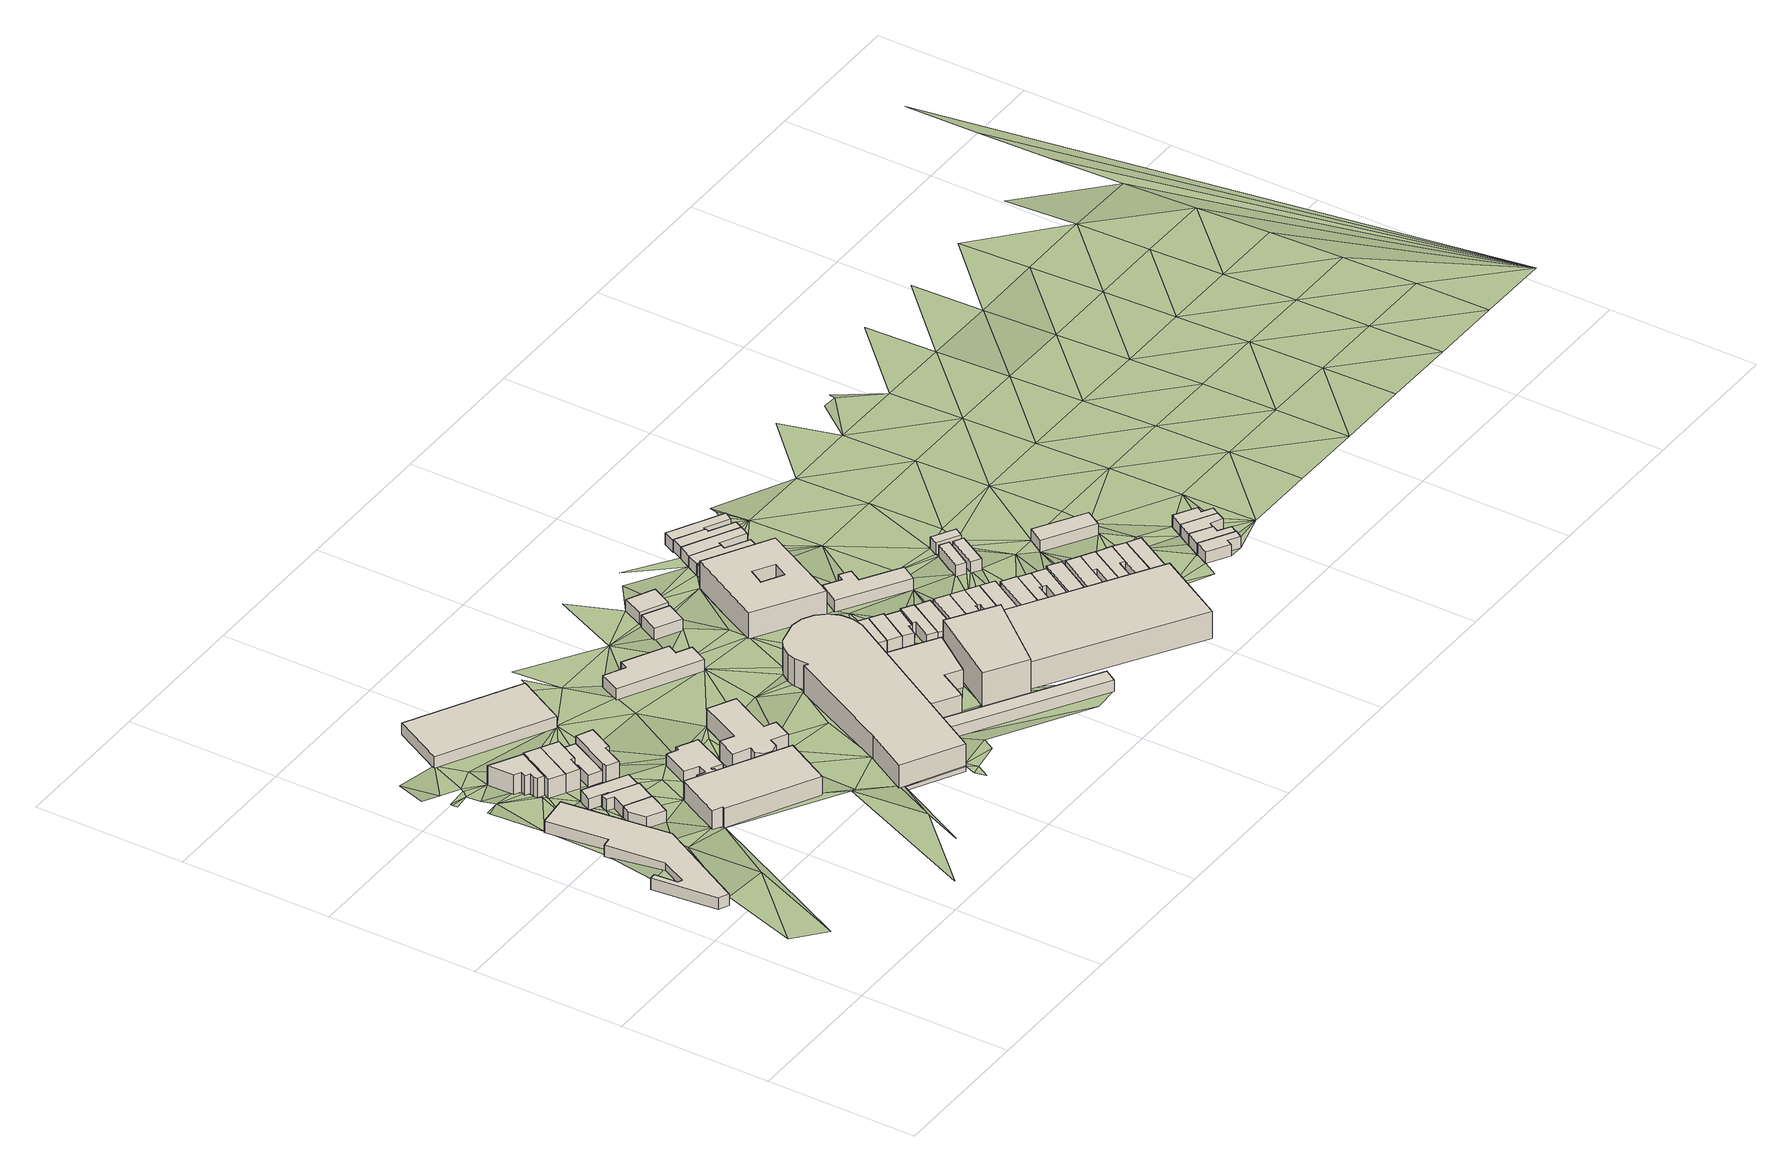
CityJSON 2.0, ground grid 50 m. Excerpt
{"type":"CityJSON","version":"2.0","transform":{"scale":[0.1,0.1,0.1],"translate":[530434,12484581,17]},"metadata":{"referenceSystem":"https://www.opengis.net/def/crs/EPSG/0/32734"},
"CityObjects":{
"building1":{"type":"Building","attributes":{"address":"Durham Avenue Cape Town","building":"retail","building:levels":1,"building_height":4.1,"plus_code":"4FRW3F86+V5J","ground_height":19.73,"roof_height":23.83},"geometry":[{"type":"Solid","lod":"1","boundaries":[[[[0,1,2,3]],[[1,4,5,2]],[[4,6,7,5]],[[6,8,9,7]],[[8,10,11,9]],[[10,12,13,11]],[[12,14,15,13]],[[14,16,17,15]],[[16,18,19,17]],[[18,20,21,19]],[[20,22,23,21]],[[22,0,3,23]],[[3,2,5,7,9,11,13,15,17,19,21,23]],[[22,20,18,16,14,12,10,8,6,4,1,0]]]]}]},
"building2":{"type":"Building","attributes":{"address":"82 Coleridge Road Salt River Cape Town","building":"house","building:levels":1,"building_height":4.1,"plus_code":"4FRW3F86+W63","ground_height":20.61,"roof_height":24.71},"geometry":[{"type":"Solid","lod":"1","boundaries":[[[[24,25,26,27]],[[25,28,29,26]],[[28,30,31,29]],[[30,32,33,31]],[[32,24,27,33]],[[27,26,29,31,33]],[[32,30,28,25,24]]]]}]},
"building3":{"type":"Building","attributes":{"address":"80 Coleridge Road Salt River Cape Town","building":"house","building:levels":1,"building_height":4.1,"plus_code":"4FRW3F86+W6G","ground_height":20.44,"roof_height":24.54},"geometry":[{"type":"Solid","lod":"1","boundaries":[[[[34,35,36,37]],[[35,38,39,36]],[[38,40,41,39]],[[40,42,43,41]],[[42,44,45,43]],[[44,46,47,45]],[[46,34,37,47]],[[37,36,39,41,43,45,47]],[[46,44,42,40,38,35,34]]]]}]},
"building4":{"type":"Building","attributes":{"address":"78 Coleridge Road Salt River Cape Town","building":"house","building:levels":1,"building_height":4.1,"plus_code":"4FRW3F86+X65","ground_height":19.73,"roof_height":23.83},"geometry":[{"type":"Solid","lod":"1","boundaries":[[[[48,49,50,51]],[[49,52,53,50]],[[52,54,55,53]],[[54,56,57,55]],[[56,58,59,57]],[[58,48,51,59]],[[51,50,53,55,57,59]],[[58,56,54,52,49,48]]]]}]},
"building5":{"type":"Building","attributes":{"address":"1 Swift Street Salt River Cape Town","building":"house","building:levels":2,"building_height":6.9,"plus_code":"4FRW3F96+362","ground_height":19.02,"roof_height":25.92},"geometry":[{"type":"Solid","lod":"1","boundaries":[[[[60,61,62,63]],[[61,64,65,62]],[[64,66,67,65]],[[66,68,69,67]],[[68,70,71,69]],[[70,72,73,71]],[[72,74,75,73]],[[74,76,77,75]],[[76,60,63,77]],[[63,62,65,67,69,71,73,75,77]],[[76,74,72,70,68,66,64,61,60]]]]}]},
"building6":{"type":"Building","attributes":{"address":"3 Swift Street Salt River Cape Town","building":"house","building:levels":2,"building_height":6.9,"plus_code":"4FRW3F96+26P","ground_height":19.45,"roof_height":26.35},"geometry":[{"type":"Solid","lod":"1","boundaries":[[[[78,79,80,81]],[[79,82,83,80]],[[82,84,85,83]],[[84,86,87,85]],[[86,78,81,87]],[[81,80,83,85,87]],[[86,84,82,79,78]]]]}]},
"building7":{"type":"Building","attributes":{"address":"5 Swift Street Salt River Cape Town","building":"house","building:levels":2,"building_height":6.9,"plus_code":"4FRW3F96+27C","ground_height":19.45,"roof_height":26.35},"geometry":[{"type":"Solid","lod":"1","boundaries":[[[[88,78,81,89]],[[78,86,87,81]],[[86,90,91,87]],[[90,92,93,91]],[[92,94,95,93]],[[94,88,89,95]],[[89,81,87,91,93,95]],[[94,92,90,86,78,88]]]]}]},
"building8":{"type":"Building","attributes":{"address":"86 Cecil Road Salt River Cape Town","building":"industrial","building:levels":2,"building_height":6.9,"plus_code":"4FRW3F86+R8G","ground_height":20.44,"roof_height":27.34},"geometry":[{"type":"Solid","lod":"1","boundaries":[[[[96,97,98,99]],[[97,100,101,98]],[[100,102,103,101]],[[102,104,105,103]],[[104,106,107,105]],[[106,96,99,107]],[[99,98,101,103,105,107]],[[106,104,102,100,97,96]]]]}]},
"building9":{"type":"Building","attributes":{"address":"7 Swift Street Salt River Cape Town","building":"house","building:levels":1,"building_height":4.1,"plus_code":"4FRW3F96+278","ground_height":19.45,"roof_height":23.55},"geometry":[{"type":"Solid","lod":"1","boundaries":[[[[108,88,109,110]],[[88,94,111,109]],[[94,112,113,111]],[[112,114,115,113]],[[114,116,117,115]],[[116,108,110,117]],[[110,109,111,113,115,117]],[[116,114,112,94,88,108]]]]}]},
"building10":{"type":"Building","attributes":{"address":"9 Swift Street Salt River Cape Town","building":"house","building:levels":2,"building_height":6.9,"plus_code":"4FRW3F96+275","ground_height":19.45,"roof_height":26.35},"geometry":[{"type":"Solid","lod":"1","boundaries":[[[[108,116,118,119]],[[116,120,121,118]],[[120,122,123,121]],[[122,124,125,123]],[[124,126,127,125]],[[126,128,129,127]],[[128,108,119,129]],[[119,118,121,123,125,127,129]],[[128,126,124,122,120,116,108]]]]}]},
"building11":{"type":"Building","attributes":{"address":"63 Coleridge Road Salt River Cape Town","building":"house","building:levels":1,"residential":"clergy_house","building_height":4.1,"plus_code":"4FRW3F86+V8X","ground_height":19.84,"roof_height":23.94},"geometry":[{"type":"Solid","lod":"1","boundaries":[[[[130,131,132,133]],[[131,134,135,132]],[[134,136,137,135]],[[136,138,139,137]],[[138,140,141,139]],[[140,142,143,141]],[[142,144,145,143]],[[144,146,147,145]],[[146,148,149,147]],[[148,150,151,149]],[[150,152,153,151]],[[152,154,155,153]],[[154,156,157,155]],[[156,130,133,157]],[[133,132,135,137,139,141,143,145,147,149,151,153,155,157]],[[156,154,152,150,148,146,144,142,140,138,136,134,131,130]]]]}]},
"building12":{"type":"Building","attributes":{"address":"4 Swift Street Salt River Cape Town","building":"retail","building:levels":1,"building_height":4.1,"plus_code":"4FRW3F96+47P","ground_height":18.24,"roof_height":22.34},"geometry":[{"type":"Solid","lod":"1","boundaries":[[[[158,159,160,161]],[[159,162,163,160]],[[162,164,165,163]],[[164,158,161,165]],[[161,160,163,165]],[[164,162,159,158]]]]}]},
"building13":{"type":"Building","attributes":{"address":"St. Francis Catholic Church Coleridge Road Salt River","building":"church","building:levels":2,"amenity":"place_of_worship","building_height":6.9,"plus_code":"4FRW3F86+VCM","ground_height":19.38,"roof_height":26.28},"geometry":[{"type":"Solid","lod":"1","boundaries":[[[[166,167,168,169]],[[167,170,171,168]],[[170,172,173,171]],[[172,174,175,173]],[[174,176,177,175]],[[176,178,179,177]],[[178,180,181,179]],[[180,182,183,181]],[[182,184,185,183]],[[184,186,187,185]],[[186,188,189,187]],[[188,190,191,189]],[[190,192,193,191]],[[192,166,169,193]],[[169,168,171,173,175,177,179,181,183,185,187,189,191,193]],[[192,190,188,186,184,182,180,178,176,174,172,170,167,166]]]]}]},
"building14":{"type":"Building","attributes":{"address":"Cecil Road Salt River Cape Town","building":"parking","building:levels":3,"building_height":9.7,"plus_code":"4FRW3F86+RH7","ground_height":19.01,"roof_height":28.71},"geometry":[{"type":"Solid","lod":"1","boundaries":[[[[194,195,196,197]],[[195,198,199,196]],[[198,200,201,199]],[[200,202,203,201]],[[202,204,205,203]],[[204,206,207,205]],[[206,208,209,207]],[[208,210,211,209]],[[210,212,213,211]],[[212,214,215,213]],[[214,216,217,215]],[[216,218,219,217]],[[218,220,221,219]],[[220,222,223,221]],[[222,224,225,223]],[[224,194,197,225]],[[197,196,199,201,203,205,207,209,211,213,215,217,219,221,223,225]],[[224,222,220,218,216,214,212,210,208,206,204,202,200,198,195,194]]]]}]},
"building15":{"type":"Building","attributes":{"building":"school","building:levels":1,"building_height":4.1,"plus_code":"4FRW3F96+2FQ","ground_height":18.17,"roof_height":22.27},"geometry":[{"type":"Solid","lod":"1","boundaries":[[[[226,227,228,229]],[[227,230,231,228]],[[230,232,233,231]],[[232,234,235,233]],[[234,236,237,235]],[[236,238,239,237]],[[238,240,241,239]],[[240,226,229,241]],[[229,228,231,233,235,237,239,241]],[[240,238,236,234,232,230,227,226]]]]}]},
"building16":{"type":"Building","attributes":{"building":"carport","building:levels":1,"amenity":"parking","building_height":4.1,"plus_code":"4FRW3F86+MM7","ground_height":20.62,"roof_height":24.72},"geometry":[{"type":"Solid","lod":"1","boundaries":[[[[242,243,244,245]],[[243,246,247,244]],[[246,248,249,247]],[[248,242,245,249]],[[245,244,247,249]],[[248,246,243,242]]]]}]},
"building17":{"type":"Building","attributes":{"address":"13 Shelley Road Salt River Cape Town","building":"office","building:levels":2,"building_height":6.9,"plus_code":"4FRW3F86+QMC","ground_height":19.4,"roof_height":26.3},"geometry":[{"type":"Solid","lod":"1","boundaries":[[[[250,251,252,253]],[[251,254,255,252]],[[254,256,257,255]],[[256,258,259,257]],[[258,260,261,259]],[[260,250,253,261]],[[253,252,255,257,259,261]],[[260,258,256,254,251,250]]]]}]},
"building18":{"type":"Building","attributes":{"building":"school","building:levels":1,"building_height":4.1,"plus_code":"4FRW3F96+3HH","ground_height":17.69,"roof_height":21.79},"geometry":[{"type":"Solid","lod":"1","boundaries":[[[[262,263,264,265]],[[263,266,267,264]],[[266,268,269,267]],[[268,262,265,269]],[[265,264,267,269]],[[268,266,263,262]]]]}]},
"building19":{"type":"Building","attributes":{"address":"Atelier's Park 11 Shelley Road Salt River Cape Town","building":"apartments","building:levels":4,"building:flats":"16","building_height":12.5,"plus_code":"4FRW3F86+PPJ","ground_height":19.4,"roof_height":31.9},"geometry":[{"type":"Solid","lod":"1","boundaries":[[[[270,271,272,273]],[[271,274,275,272]],[[274,276,277,275]],[[276,270,273,277]],[[273,272,275,277]],[[276,274,271,270]]]]}]},
"building20":{"type":"Building","attributes":{"building":"school","building:levels":1,"building_height":4.1,"plus_code":"4FRW3F96+3JR","ground_height":17.69,"roof_height":21.79},"geometry":[{"type":"Solid","lod":"1","boundaries":[[[[278,279,280,281]],[[279,282,283,280]],[[282,284,285,283]],[[284,278,281,285]],[[281,280,283,285]],[[284,282,279,278]]]]}]},
"building21":{"type":"Building","attributes":{"address":"Swift Street Salt River Cape Town","building":"house","building:levels":1,"building_height":4.1,"plus_code":"4FRW3F86+VMH","ground_height":18.69,"roof_height":22.79},"geometry":[{"type":"Solid","lod":"1","boundaries":[[[[286,287,288,289]],[[287,290,291,288]],[[290,292,293,291]],[[292,286,289,293]],[[289,288,291,293]],[[292,290,287,286]]]]}]},
"building22":{"type":"Building","attributes":{"address":"Swift Street Salt River Cape Town","building":"house","building:levels":1,"building_height":4.1,"plus_code":"4FRW3F86+VP2","ground_height":18.69,"roof_height":22.79},"geometry":[{"type":"Solid","lod":"1","boundaries":[[[[287,286,289,288]],[[286,294,295,289]],[[294,296,297,295]],[[296,298,299,297]],[[298,287,288,299]],[[288,289,295,297,299]],[[298,296,294,286,287]]]]}]},
"building23":{"type":"Building","attributes":{"address":"Swift Street Salt River Cape Town","building":"house","building:levels":1,"building_height":4.1,"plus_code":"4FRW3F86+VP4","ground_height":18.69,"roof_height":22.79},"geometry":[{"type":"Solid","lod":"1","boundaries":[[[[300,296,297,301]],[[296,294,295,297]],[[294,302,303,295]],[[302,304,305,303]],[[304,306,307,305]],[[306,300,301,307]],[[301,297,295,303,305,307]],[[306,304,302,294,296,300]]]]}]},
"building24":{"type":"Building","attributes":{"address":"Swift Street Salt River Cape Town","building":"house","building:levels":1,"building_height":4.1,"plus_code":"4FRW3F86+RPG","ground_height":19.4,"roof_height":23.5},"geometry":[{"type":"Solid","lod":"1","boundaries":[[[[308,309,310,311]],[[309,312,313,310]],[[312,314,315,313]],[[314,316,317,315]],[[316,318,319,317]],[[318,308,311,319]],[[311,310,313,315,317,319]],[[318,316,314,312,309,308]]]]}]},
"building25":{"type":"Building","attributes":{"address":"Swift Street Salt River Cape Town","building":"house","building:levels":1,"building_height":4.1,"plus_code":"4FRW3F86+RQC","ground_height":19.18,"roof_height":23.28},"geometry":[{"type":"Solid","lod":"1","boundaries":[[[[320,321,322,323]],[[321,324,325,322]],[[324,326,327,325]],[[326,320,323,327]],[[323,322,325,327]],[[326,324,321,320]]]]}]},
"building26":{"type":"Building","attributes":{"address":"Swift Studio 97 Cecil Road Salt River 7925 Cape Town","building":"apartments","building:levels":3,"building:flats":"2","building_height":9.7,"plus_code":"4FRW3F96+2M3","ground_height":17.28,"roof_height":26.98},"geometry":[{"type":"Solid","lod":"1","boundaries":[[[[328,329,330,331]],[[329,332,333,330]],[[332,334,335,333]],[[334,328,331,335]],[[336,337,338,339]],[[337,340,341,338]],[[340,342,343,341]],[[342,336,339,343]],[[331,330,333,335],[339,338,341,343]],[[334,332,329,328],[342,340,337,336]]]]}]},
"building27":{"type":"Building","attributes":{"address":"Swift Street Salt River Cape Town","building":"house","building:levels":1,"building_height":4.1,"plus_code":"4FRW3F86+RQ8","ground_height":19.18,"roof_height":23.28},"geometry":[{"type":"Solid","lod":"1","boundaries":[[[[344,345,346,347]],[[345,348,349,346]],[[348,350,351,349]],[[350,344,347,351]],[[347,346,349,351]],[[350,348,345,344]]]]}]},
"building28":{"type":"Building","attributes":{"address":"17 on Shelly Shelley Road Salt River Cape Town","building":"residential","building:levels":3,"building:flats":"95","residential":"student","operator":"Proper Living","building_height":9.7,"plus_code":"4FRW3F86+MR9","ground_height":20.26,"roof_height":29.96},"geometry":[{"type":"Solid","lod":"1","boundaries":[[[[352,353,354,355]],[[353,356,357,354]],[[356,358,359,357]],[[358,352,355,359]],[[355,354,357,359]],[[358,356,353,352]]]]}]},
"building29":{"type":"Building","attributes":{"address":"Swift Street Salt River Cape Town","building":"house","building:levels":1,"building_height":4.1,"plus_code":"4FRW3F86+RR6","ground_height":19.18,"roof_height":23.28},"geometry":[{"type":"Solid","lod":"1","boundaries":[[[[360,344,347,361]],[[344,350,351,347]],[[350,362,363,351]],[[362,364,365,363]],[[364,366,367,365]],[[366,360,361,367]],[[361,347,351,363,365,367]],[[366,364,362,350,344,360]]]]}]},
"building30":{"type":"Building","attributes":{"address":"Swift Street Salt River Cape Town","building":"house","building:levels":1,"building_height":4.1,"plus_code":"4FRW3F86+QRM","ground_height":19.18,"roof_height":23.28},"geometry":[{"type":"Solid","lod":"1","boundaries":[[[[368,360,361,369]],[[360,366,367,361]],[[366,370,371,367]],[[370,372,373,371]],[[372,374,375,373]],[[374,368,369,375]],[[369,361,367,371,373,375]],[[374,372,370,366,360,368]]]]}]},
"building31":{"type":"Building","attributes":{"building":"school","building:levels":1,"building_height":4.1,"plus_code":"4FRW3F86+WQ8","ground_height":18.41,"roof_height":22.51},"geometry":[{"type":"Solid","lod":"1","boundaries":[[[[376,377,378,379]],[[377,380,381,378]],[[380,382,383,381]],[[382,384,385,383]],[[384,386,387,385]],[[386,388,389,387]],[[388,390,391,389]],[[390,376,379,391]],[[379,378,381,383,385,387,389,391]],[[390,388,386,384,382,380,377,376]]]]}]},
"building32":{"type":"Building","attributes":{"address":"Swift Street Salt River Cape Town","building":"house","building:levels":1,"building_height":4.1,"plus_code":"4FRW3F86+QRP","ground_height":19.18,"roof_height":23.28},"geometry":[{"type":"Solid","lod":"1","boundaries":[[[[368,374,375,369]],[[374,392,393,375]],[[392,394,395,393]],[[394,368,369,395]],[[369,375,393,395]],[[394,392,374,368]]]]}]},
"building33":{"type":"Building","attributes":{"address":"95 Cecil Road Salt River Cape Town","building":"house","building:levels":1,"building_height":4.1,"plus_code":"4FRW3F96+3P9","ground_height":17.28,"roof_height":21.38},"geometry":[{"type":"Solid","lod":"1","boundaries":[[[[396,397,398,399]],[[397,400,401,398]],[[400,402,403,401]],[[402,404,405,403]],[[404,406,407,405]],[[406,396,399,407]],[[399,398,401,403,405,407]],[[406,404,402,400,397,396]]]]}]},
"building34":{"type":"Building","attributes":{"address":"93 Cecil Road Salt River Cape Town","building":"house","building:levels":1,"building_height":4.1,"plus_code":"4FRW3F96+3QC","ground_height":17.05,"roof_height":21.15},"geometry":[{"type":"Solid","lod":"1","boundaries":[[[[408,409,410,411]],[[409,412,413,410]],[[412,414,415,413]],[[414,416,417,415]],[[416,418,419,417]],[[418,408,411,419]],[[411,410,413,415,417,419]],[[418,416,414,412,409,408]]]]}]},
"building35":{"type":"Building","attributes":{"address":"Swift Street Salt River Cape Town","building":"house","building:levels":1,"building_height":4.1,"plus_code":"4FRW3F86+QV6","ground_height":19.18,"roof_height":23.28},"geometry":[{"type":"Solid","lod":"1","boundaries":[[[[420,421,422,423]],[[421,424,425,422]],[[424,426,427,425]],[[426,420,423,427]],[[423,422,425,427]],[[426,424,421,420]]]]}]},
"building36":{"type":"Building","attributes":{"address":"Swift Street Salt River Cape Town","building":"house","building:levels":1,"building_height":4.1,"plus_code":"4FRW3F86+QV3","ground_height":19.02,"roof_height":23.12},"geometry":[{"type":"Solid","lod":"1","boundaries":[[[[428,429,430,431]],[[429,432,433,430]],[[432,434,435,433]],[[434,436,437,435]],[[436,438,439,437]],[[438,440,441,439]],[[440,428,431,441]],[[431,430,433,435,437,439,441]],[[440,438,436,434,432,429,428]]]]}]},
"building37":{"type":"Building","attributes":{"address":"91 Cecil Road Salt River Cape Town","building":"house","building:levels":1,"building_height":4.1,"plus_code":"4FRW3F96+3QR","ground_height":17.05,"roof_height":21.15},"geometry":[{"type":"Solid","lod":"1","boundaries":[[[[418,416,417,419]],[[416,442,443,417]],[[442,444,445,443]],[[444,446,447,445]],[[446,448,449,447]],[[448,418,419,449]],[[419,417,443,445,447,449]],[[448,446,444,442,416,418]]]]}]},
"building38":{"type":"Building","attributes":{"address":"89 Cecil Road Salt River Cape Town","building":"house","building:levels":1,"building_height":4.1,"plus_code":"4FRW3F96+4Q4","ground_height":17.05,"roof_height":21.15},"geometry":[{"type":"Solid","lod":"1","boundaries":[[[[448,446,447,449]],[[446,450,451,447]],[[450,452,453,451]],[[452,454,455,453]],[[454,456,457,455]],[[456,448,449,457]],[[449,447,451,453,455,457]],[[456,454,452,450,446,448]]]]}]},
"building39":{"type":"Building","attributes":{"address":"Swift Street Salt River Cape Town","building":"house","building:levels":1,"building_height":4.1,"plus_code":"4FRW3F86+PVX","ground_height":19.02,"roof_height":23.12},"geometry":[{"type":"Solid","lod":"1","boundaries":[[[[458,428,431,459]],[[428,440,441,431]],[[440,460,461,441]],[[460,462,463,461]],[[462,464,465,463]],[[464,458,459,465]],[[459,431,441,461,463,465]],[[464,462,460,440,428,458]]]]}]},
"building40":{"type":"Building","attributes":{"address":"87 Cecil Road Salt River Cape Town","building":"house","building:levels":1,"building_height":4.1,"plus_code":"4FRW3F96+4QG","ground_height":16.65,"roof_height":20.75},"geometry":[{"type":"Solid","lod":"1","boundaries":[[[[466,467,468,469]],[[467,470,471,468]],[[470,472,473,471]],[[472,474,475,473]],[[474,476,477,475]],[[476,466,469,477]],[[469,468,471,473,475,477]],[[476,474,472,470,467,466]]]]}]},
"building41":{"type":"Building","attributes":{"address":"Swift Street Salt River Cape Town","building":"house","building:levels":1,"building_height":4.1,"plus_code":"4FRW3F86+PWR","ground_height":19.91,"roof_height":24.01},"geometry":[{"type":"Solid","lod":"1","boundaries":[[[[478,479,480,481]],[[479,482,483,480]],[[482,484,485,483]],[[484,478,481,485]],[[481,480,483,485]],[[484,482,479,478]]]]}]},
"building42":{"type":"Building","attributes":{"address":"Swift Street Salt River Cape Town","building":"house","building:levels":1,"building_height":4.1,"plus_code":"4FRW3F86+PWQ","ground_height":19.91,"roof_height":24.01},"geometry":[{"type":"Solid","lod":"1","boundaries":[[[[486,487,488,489]],[[487,490,491,488]],[[490,492,493,491]],[[492,494,495,493]],[[494,486,489,495]],[[489,488,491,493,495]],[[494,492,490,487,486]]]]}]},
"building43":{"type":"Building","attributes":{"building":"school","building:levels":1,"building_height":4.1,"plus_code":"4FRW3F86+VV9","ground_height":18.28,"roof_height":22.38},"geometry":[{"type":"Solid","lod":"1","boundaries":[[[[496,497,498,499]],[[497,500,501,498]],[[500,502,503,501]],[[502,496,499,503]],[[499,498,501,503]],[[502,500,497,496]]]]}]},
"building44":{"type":"Building","attributes":{"building":"school","building:levels":1,"building_height":4.1,"plus_code":"4FRW3F86+VW2","ground_height":18.28,"roof_height":22.38},"geometry":[{"type":"Solid","lod":"1","boundaries":[[[[504,505,506,507]],[[505,508,509,506]],[[508,510,511,509]],[[510,504,507,511]],[[507,506,509,511]],[[510,508,505,504]]]]}]},
"building45":{"type":"Building","attributes":{"address":"Swift Street Salt River Cape Town","building":"house","building:levels":1,"building_height":4.1,"plus_code":"4FRW3F86+PW9","ground_height":19.91,"roof_height":24.01},"geometry":[{"type":"Solid","lod":"1","boundaries":[[[[512,486,489,513]],[[486,494,495,489]],[[494,514,515,495]],[[514,516,517,515]],[[516,518,519,517]],[[518,512,513,519]],[[513,489,495,515,517,519]],[[518,516,514,494,486,512]]]]}]},
"building46":{"type":"Building","attributes":{"address":"Swift Street Salt River Cape Town","building":"house","building:levels":1,"building_height":4.1,"plus_code":"4FRW3F86+PX8","ground_height":19.8,"roof_height":23.9},"geometry":[{"type":"Solid","lod":"1","boundaries":[[[[520,521,522,523]],[[521,524,525,522]],[[524,526,527,525]],[[526,528,529,527]],[[528,530,531,529]],[[530,520,523,531]],[[523,522,525,527,529,531]],[[530,528,526,524,521,520]]]]}]},
"building47":{"type":"Building","attributes":{"building":"school","building:levels":1,"building_height":4.1,"plus_code":"4FRW3F86+VWV","ground_height":18.28,"roof_height":22.38},"geometry":[{"type":"Solid","lod":"1","boundaries":[[[[532,533,534,535]],[[533,536,537,534]],[[536,538,539,537]],[[538,532,535,539]],[[535,534,537,539]],[[538,536,533,532]]]]}]},
"building48":{"type":"Building","attributes":{"address":"Swift Street Salt River Cape Town","building":"house","building:levels":1,"building_height":4.1,"plus_code":"4FRW3F86+MXW","ground_height":19.8,"roof_height":23.9},"geometry":[{"type":"Solid","lod":"1","boundaries":[[[[540,520,523,541]],[[520,530,531,523]],[[530,542,543,531]],[[542,544,545,543]],[[544,540,541,545]],[[541,523,531,543,545]],[[544,542,530,520,540]]]]}]},
"building49":{"type":"Building","attributes":{"address":"Shelley Road Salt River Cape Town","building":"house","building:levels":1,"building_height":4.1,"plus_code":"4FRW3F87+M2R","ground_height":19.8,"roof_height":23.9},"geometry":[{"type":"Solid","lod":"1","boundaries":[[[[540,544,545,541]],[[544,546,547,545]],[[546,548,549,547]],[[548,550,551,549]],[[550,540,541,551]],[[541,545,547,549,551]],[[550,548,546,544,540]]]]}]},
"building50":{"type":"Building","attributes":{"building":"school","building:levels":1,"building_height":4.1,"plus_code":"4FRW3F87+Q2R","ground_height":19.02,"roof_height":23.12},"geometry":[{"type":"Solid","lod":"1","boundaries":[[[[552,553,554,555]],[[553,556,557,554]],[[556,558,559,557]],[[558,552,555,559]],[[555,554,557,559]],[[558,556,553,552]]]]}]},
"building51":{"type":"Building","attributes":{"address":"Shelley Road Salt River Cape Town","building":"house","building:levels":1,"building_height":4.1,"plus_code":"4FRW3F87+J3R","ground_height":20.47,"roof_height":24.57},"geometry":[{"type":"Solid","lod":"1","boundaries":[[[[560,561,562,563]],[[561,564,565,562]],[[564,566,567,565]],[[566,568,569,567]],[[568,570,571,569]],[[570,560,563,571]],[[563,562,565,567,569,571]],[[570,568,566,564,561,560]]]]}]},
"building52":{"type":"Building","attributes":{"address":"Shelley Road Salt River Cape Town","building":"house","building:levels":1,"building_height":4.1,"plus_code":"4FRW3F87+M34","ground_height":20.19,"roof_height":24.29},"geometry":[{"type":"Solid","lod":"1","boundaries":[[[[572,573,574,575]],[[573,576,577,574]],[[576,578,579,577]],[[578,580,581,579]],[[580,582,583,581]],[[582,572,575,583]],[[575,574,577,579,581,583]],[[582,580,578,576,573,572]]]]}]},
"building53":{"type":"Building","attributes":{"address":"Shelley Road Salt River Cape Town","building":"house","building:levels":1,"building_height":4.1,"plus_code":"4FRW3F87+M3Q","ground_height":19.8,"roof_height":23.9},"geometry":[{"type":"Solid","lod":"1","boundaries":[[[[584,585,586,587]],[[585,588,589,586]],[[588,590,591,589]],[[590,592,593,591]],[[592,594,595,593]],[[594,584,587,595]],[[587,586,589,591,593,595]],[[594,592,590,588,585,584]]]]}]},
"building54":{"type":"Building","attributes":{"address":"Shelley Road Salt River Cape Town","building":"house","building:levels":1,"building_height":4.1,"plus_code":"4FRW3F87+M4J","ground_height":19.75,"roof_height":23.85},"geometry":[{"type":"Solid","lod":"1","boundaries":[[[[596,597,593,595]],[[597,598,599,593]],[[598,600,601,599]],[[600,602,603,601]],[[602,604,605,603]],[[604,596,595,605]],[[595,593,599,601,603,605]],[[604,602,600,598,597,596]]]]}]},
"terrain1":{"type":"TINRelief","geometry":[{"type":"CompositeSurface","lod":"1","boundaries":[[[606,607,608]],[[608,609,606]],[[610,611,612]],[[610,612,613]],[[608,614,609]],[[607,615,608]],[[616,609,614]],[[617,613,618]],[[614,608,615]],[[619,620,617]],[[619,621,620]],[[622,616,614]],[[623,616,28]],[[623,0,616]],[[624,625,626]],[[626,625,627]],[[628,619,617]],[[616,30,28]],[[0,628,617]],[[28,25,623]],[[629,630,631]],[[622,614,615]],[[623,25,24]],[[616,622,30]],[[627,625,632]],[[623,633,0]],[[623,24,634]],[[623,634,633]],[[635,636,619]],[[636,61,625]],[[633,52,0]],[[634,24,637]],[[638,619,628]],[[622,615,639]],[[628,0,640]],[[641,635,619]],[[641,619,638]],[[642,633,634]],[[625,61,632]],[[52,640,0]],[[622,639,643]],[[631,630,644]],[[635,61,636]],[[645,632,61]],[[633,642,646]],[[645,644,630]],[[641,638,647]],[[628,640,648]],[[648,638,628]],[[635,641,649]],[[646,642,650]],[[30,622,97]],[[651,641,647]],[[652,640,52]],[[653,645,61]],[[97,32,30]],[[645,653,644]],[[652,52,654]],[[52,655,654]],[[639,615,656]],[[35,32,97]],[[653,61,657]],[[52,120,655]],[[120,52,658]],[[654,655,112]],[[654,94,92]],[[659,660,661]],[[120,116,655]],[[94,654,112]],[[97,662,35]],[[35,662,658]],[[658,663,120]],[[664,97,665]],[[97,666,665]],[[662,663,658]],[[662,97,667]],[[667,97,664]],[[660,656,615]],[[668,644,653]],[[668,653,657]],[[124,663,126]],[[669,663,662]],[[667,664,670]],[[670,664,671]],[[669,662,667]],[[659,672,673]],[[126,663,669]],[[78,668,657]],[[674,666,97]],[[675,676,677]],[[676,666,678]],[[676,678,677]],[[78,88,668]],[[679,678,666]],[[660,680,656]],[[126,669,681]],[[682,679,666]],[[660,659,683]],[[126,681,128]],[[666,684,682]],[[88,108,668]],[[681,669,685]],[[683,659,673]],[[660,683,680]],[[674,656,680]],[[666,674,684]],[[686,678,679]],[[108,128,668]],[[682,687,679]],[[678,686,131]],[[684,674,688]],[[689,688,690]],[[674,690,688]],[[680,683,691]],[[128,681,692]],[[680,691,674]],[[686,693,131]],[[693,686,694]],[[689,690,695]],[[674,695,690]],[[673,696,683]],[[681,131,697]],[[128,692,668]],[[698,689,695]],[[691,695,674]],[[131,693,697]],[[697,693,694]],[[681,697,692]],[[696,673,699]],[[700,701,702]],[[699,701,700]],[[703,668,704]],[[668,692,705]],[[700,696,699]],[[706,707,192]],[[691,708,695]],[[668,709,704]],[[707,695,708]],[[705,709,668]],[[696,700,710]],[[711,704,709]],[[696,710,712]],[[192,707,713]],[[696,712,714]],[[705,715,709]],[[697,716,692]],[[696,714,717]],[[718,708,691]],[[708,718,707]],[[192,716,697]],[[716,705,692]],[[713,707,718]],[[717,714,242]],[[719,227,715]],[[713,716,192]],[[720,709,715]],[[721,709,720]],[[717,242,722]],[[712,723,714]],[[720,715,227]],[[696,717,724]],[[718,725,713]],[[726,722,242]],[[725,727,713]],[[718,728,725]],[[210,716,713]],[[727,210,713]],[[729,720,227]],[[730,726,242]],[[731,729,732]],[[716,210,208]],[[722,726,733]],[[714,723,734]],[[735,722,733]],[[729,736,720]],[[717,737,724]],[[731,716,738]],[[738,716,208]],[[729,731,739]],[[730,242,740]],[[726,730,741]],[[720,736,263]],[[729,739,736]],[[726,270,733]],[[279,720,263]],[[206,738,208]],[[742,741,730]],[[731,743,739]],[[720,279,278]],[[743,731,738]],[[744,720,278]],[[745,724,737]],[[204,738,206]],[[742,730,740]],[[745,737,746]],[[262,279,263]],[[270,260,733]],[[746,737,747]],[[737,260,747]],[[739,743,262]],[[748,741,742]],[[279,262,282]],[[745,290,724]],[[724,290,195]],[[738,204,749]],[[198,195,290]],[[200,198,290]],[[749,204,202]],[[270,316,260]],[[747,260,316]],[[202,200,749]],[[328,743,738]],[[316,750,747]],[[318,316,270]],[[262,743,328]],[[200,290,749]],[[748,742,353]],[[318,270,751]],[[284,752,278]],[[328,282,262]],[[316,314,750]],[[750,312,753]],[[754,751,270]],[[314,312,750]],[[282,328,284]],[[754,270,748]],[[290,287,755]],[[755,749,290]],[[287,298,755]],[[298,296,309]],[[748,756,754]],[[755,298,309]],[[755,757,749]],[[345,751,754]],[[758,759,760]],[[756,748,761]],[[762,748,353]],[[763,752,284]],[[284,328,397]],[[764,749,757]],[[762,761,748]],[[762,353,765]],[[751,345,326]],[[760,759,766]],[[397,763,284]],[[761,762,366]],[[353,767,765]],[[328,400,397]],[[376,755,309]],[[755,376,757]],[[767,353,768]],[[364,761,366]],[[402,400,328]],[[308,376,309]],[[370,366,762]],[[769,749,764]],[[767,770,765]],[[308,326,376]],[[764,771,772]],[[763,773,774]],[[767,768,775]],[[326,345,376]],[[328,769,402]],[[775,776,767]],[[344,376,345]],[[775,768,777]],[[764,772,769]],[[767,421,770]],[[778,344,360]],[[353,779,768]],[[404,402,780]],[[778,360,368]],[[769,780,402]],[[781,782,382]],[[394,770,421]],[[777,783,784]],[[785,777,784]],[[344,778,786]],[[344,786,376]],[[377,782,781]],[[779,777,768]],[[783,777,490]],[[382,787,772]],[[769,396,780]],[[788,412,789]],[[785,784,790]],[[790,784,791]],[[769,772,787]],[[368,792,778]],[[376,786,377]],[[793,789,444]],[[394,421,420]],[[792,368,394]],[[490,482,783]],[[444,789,412]],[[382,782,787]],[[778,794,786]],[[769,787,396]],[[490,777,779]],[[794,778,792]],[[396,787,412]],[[394,420,795]],[[497,782,377]],[[796,797,450]],[[394,795,792]],[[444,412,787]],[[786,497,377]],[[482,490,487]],[[798,799,796]],[[490,779,492]],[[494,492,516]],[[800,516,492]],[[798,796,450]],[[782,532,787]],[[487,484,482]],[[516,800,518]],[[420,428,801]],[[782,497,533]],[[446,444,802]],[[494,516,514]],[[504,794,792]],[[800,492,779]],[[444,787,802]],[[795,420,801]],[[782,533,532]],[[803,518,804]],[[446,802,450]],[[800,804,518]],[[801,428,478]],[[798,450,802]],[[794,504,496]],[[779,805,800]],[[804,800,806]],[[807,798,802]],[[496,533,497]],[[803,804,808]],[[553,478,484]],[[809,807,802]],[[803,808,810]],[[510,795,801]],[[536,533,496]],[[553,484,487]],[[504,536,496]],[[809,802,811]],[[553,801,478]],[[812,805,779]],[[553,487,486]],[[510,536,504]],[[811,802,813]],[[801,536,510]],[[814,787,532]],[[512,553,486]],[[802,787,814]],[[538,815,532]],[[536,801,552]],[[805,812,560]],[[553,552,801]],[[536,552,538]],[[805,560,570]],[[532,815,814]],[[512,816,553]],[[805,570,550]],[[817,813,802]],[[512,520,816]],[[520,540,816]],[[802,814,817]],[[818,540,550]],[[816,540,818]],[[550,570,819]],[[820,815,538]],[[820,538,552]],[[594,550,819]],[[550,594,818]],[[564,561,566]],[[552,821,822]],[[818,821,816]],[[815,823,814]],[[821,818,824]],[[824,818,594]],[[822,820,552]],[[825,826,576]],[[825,576,827]],[[828,825,827]],[[568,566,829]],[[817,814,823]],[[823,815,820]],[[576,568,829]],[[829,827,576]],[[824,830,821]],[[831,827,829]],[[600,832,602]],[[833,822,821]],[[829,832,831]],[[602,830,824]],[[602,832,830]],[[820,822,833]],[[829,830,832]],[[834,817,823]],[[821,830,833]],[[834,835,817]],[[823,820,836]],[[820,833,837]],[[829,838,830]],[[823,836,834]],[[836,820,837]],[[838,833,830]],[[829,839,838]],[[840,841,834]],[[837,833,842]],[[836,843,834]],[[840,834,843]],[[842,833,838]],[[840,843,844]],[[839,845,838]],[[837,846,836]],[[842,847,837]],[[846,837,847]],[[842,838,848]],[[849,843,836]],[[848,838,845]],[[836,846,849]],[[850,847,842]],[[850,842,848]],[[849,851,843]],[[846,847,852]],[[847,850,853]],[[854,848,845]],[[852,847,853]],[[849,846,855]],[[845,856,854]],[[850,848,857]],[[846,852,855]],[[857,853,850]],[[857,848,854]],[[858,849,855]],[[856,859,854]],[[852,853,860]],[[853,857,861]],[[860,853,861]],[[857,854,862]],[[863,855,852]],[[854,859,862]],[[852,860,863]],[[864,861,857]],[[857,862,864]],[[865,855,863]],[[862,859,866]],[[861,867,860]],[[864,868,861]],[[867,861,868]],[[862,869,864]],[[870,863,860]],[[869,862,866]],[[865,863,870]],[[860,867,870]],[[871,868,864]],[[864,869,871]],[[872,869,866]],[[867,868,873]],[[868,871,874]],[[869,872,871]],[[867,873,870]],[[873,868,874]],[[872,874,871]],[[875,876,870]],[[872,873,874]],[[875,870,873]],[[873,872,875]],[[872,877,875]],[[878,877,872]],[[872,879,878]]]}]}
},
"vertices":[
[217,1166,70],[112,1154,70],[112,1154,111],[217,1166,111],[136,949,70],[136,949,111],[105,945,70],[105,945,111],[127,750,70],[127,750,111],[81,663,70],[81,663,111],[67,670,70],[67,670,111],[61,746,70],[61,746,111],[41,745,70],[41,745,111],[63,529,70],[63,529,111],[96,513,70],[96,513,111],[259,811,70],[259,811,111],
[286,996,79],[270,968,79],[270,968,120],[286,996,120],[276,911,79],[276,911,120],[334,880,79],[334,880,120],[372,951,79],[372,951,120],
[372,951,77],[408,1020,77],[408,1020,118],[372,951,118],[324,1065,77],[324,1065,118],[299,1077,77],[299,1077,118],[288,1056,77],[288,1056,118],[311,1043,77],[311,1043,118],[286,996,77],[286,996,118],
[408,1020,70],[436,1073,70],[436,1073,111],[408,1020,111],[296,1148,70],[296,1148,111],[273,1105,70],[273,1105,111],[329,1074,70],[329,1074,111],[324,1065,70],[324,1065,111],
[332,1367,63],[228,1423,63],[228,1423,132],[332,1367,132],[231,1334,63],[231,1334,132],[253,1323,63],[253,1323,132],[243,1305,63],[243,1305,132],[259,1297,63],[259,1297,132],[253,1283,63],[253,1283,132],[253,1269,63],[253,1269,132],[273,1258,63],[273,1258,132],
[382,1340,68],[332,1367,68],[332,1367,136],[382,1340,136],[273,1258,68],[273,1258,136],[261,1236,68],[261,1236,136],[311,1209,68],[311,1209,136],
[435,1311,68],[435,1311,136],[353,1186,68],[353,1186,136],[379,1234,68],[379,1234,136],[390,1228,68],[390,1228,136],
[770,727,77],[454,896,77],[454,896,146],[770,727,146],[374,748,77],[374,748,146],[405,732,77],[405,732,146],[402,725,77],[402,725,146],[687,573,77],[687,573,146],
[484,1285,68],[435,1311,109],[484,1285,109],[390,1228,109],[398,1223,68],[398,1223,109],[371,1170,68],[371,1170,109],[413,1148,68],[413,1148,109],
[413,1148,136],[484,1285,136],[406,1131,68],[406,1131,136],[445,1112,68],[445,1112,136],[480,1181,68],[480,1181,136],[492,1175,68],[492,1175,136],[536,1260,68],[536,1260,136],
[624,871,71],[687,996,71],[687,996,112],[624,871,112],[620,1030,71],[620,1030,112],[614,1017,71],[614,1017,112],[577,1035,71],[577,1035,112],[531,946,71],[531,946,112],[577,923,71],[577,923,112],[562,893,71],[562,893,112],[537,905,71],[537,905,112],[521,874,71],[521,874,112],[574,847,71],[574,847,112],[591,880,71],[591,880,112],[585,883,71],[585,883,112],[588,889,71],[588,889,112],
[314,1771,55],[224,1602,55],[224,1602,96],[314,1771,96],[582,1412,55],[582,1412,96],[671,1577,55],[671,1577,96],
[801,1039,67],[728,900,67],[728,900,136],[801,1039,136],[686,922,67],[686,922,136],[651,855,67],[651,855,136],[705,828,67],[705,828,136],[693,806,67],[693,806,136],[704,779,67],[704,779,136],[728,767,67],[728,767,136],[755,773,67],[755,773,136],[769,801,67],[769,801,136],[821,775,67],[821,775,136],[852,835,67],[852,835,136],[815,854,67],[815,854,136],[888,994,67],[888,994,136],
[1359,866,63],[1369,904,63],[1369,904,160],[1359,866,160],[1367,942,63],[1367,942,160],[1352,978,63],[1352,978,160],[1325,1008,63],[1325,1008,160],[1290,1028,63],[1290,1028,160],[1250,1035,63],[1250,1035,160],[1172,1018,63],[1172,1018,160],[1145,998,63],[1145,998,160],[1123,967,63],[1123,967,160],[1115,942,63],[1115,942,160],[1113,893,63],[1113,893,160],[1100,900,63],[1100,900,160],[918,547,63],[918,547,160],[833,405,63],[833,405,160],[1027,299,63],[1027,299,160],
[1047,1326,55],[906,1400,55],[906,1400,96],[1047,1326,96],[892,1373,55],[892,1373,96],[823,1409,55],[823,1409,96],[787,1340,55],[787,1340,96],[1047,1205,55],[1047,1205,96],[1079,1267,55],[1079,1267,96],[1030,1292,55],[1030,1292,96],
[1143,456,79],[1117,414,79],[1117,414,120],[1143,456,120],[1568,138,79],[1568,138,120],[1594,180,79],[1594,180,120],
[1309,753,67],[1165,508,67],[1165,508,136],[1309,753,136],[1251,456,67],[1251,456,136],[1306,552,67],[1306,552,136],[1359,521,67],[1359,521,136],[1460,659,67],[1460,659,136],
[1222,1435,50],[1137,1479,50],[1137,1479,91],[1222,1435,91],[1102,1412,50],[1102,1412,91],[1187,1368,50],[1187,1368,91],
[1468,658,67],[1308,423,67],[1308,423,192],[1468,658,192],[1440,341,67],[1440,341,192],[1621,559,67],[1621,559,192],
[1178,1558,50],[1145,1491,50],[1145,1491,91],[1178,1558,91],[1233,1447,50],[1233,1447,91],[1267,1514,50],[1267,1514,91],
[1402,808,60],[1466,914,60],[1466,914,101],[1402,808,101],[1421,941,60],[1421,941,101],[1358,835,60],[1358,835,101],
[1443,783,60],[1443,783,101],[1504,881,60],[1504,881,101],[1508,888,60],[1508,888,101],
[1546,855,60],[1546,855,101],[1476,763,60],[1476,763,101],[1495,793,60],[1495,793,101],[1504,788,60],[1504,788,101],
[1584,832,67],[1546,855,67],[1546,855,108],[1584,832,108],[1504,788,67],[1504,788,108],[1514,782,67],[1514,782,108],[1478,721,67],[1478,721,108],[1508,703,67],[1508,703,108],
[1584,832,65],[1508,703,65],[1508,703,106],[1584,832,106],[1553,674,65],[1553,674,106],[1630,807,65],[1630,807,106],
[1392,1441,46],[1252,1187,46],[1252,1187,143],[1392,1441,143],[1464,1053,46],[1464,1053,143],[1605,1319,46],[1605,1319,143],[1428,1287,46],[1495,1248,46],[1495,1248,143],[1428,1287,143],[1467,1199,46],[1467,1199,143],[1399,1238,46],[1399,1238,143],
[1684,776,65],[1640,802,65],[1640,802,106],[1684,776,106],[1561,668,65],[1561,668,106],[1604,643,65],[1604,643,106],
[2076,274,76],[1625,554,76],[1625,554,173],[2076,274,173],[1453,349,76],[1453,349,173],[1943,43,76],[1943,43,173],
[1726,751,65],[1726,751,106],[1641,621,65],[1641,621,106],[1677,682,65],[1677,682,106],[1683,679,65],[1683,679,106],
[1767,727,65],[1767,727,106],[1690,674,65],[1690,674,106],[1654,613,65],[1654,613,106],[1687,594,65],[1687,594,106],
[1704,911,57],[1737,963,57],[1737,963,98],[1704,911,98],[1613,1040,57],[1613,1040,98],[1638,1081,57],[1638,1081,98],[1603,1103,57],[1603,1103,98],[1589,1080,57],[1589,1080,98],[1534,1114,57],[1534,1114,98],[1490,1043,57],[1490,1043,98],
[1732,567,65],[1732,567,106],[1811,700,65],[1811,700,106],
[1613,1390,46],[1442,1483,46],[1442,1483,87],[1613,1390,87],[1421,1443,46],[1421,1443,87],[1508,1395,46],[1508,1395,87],[1515,1407,46],[1515,1407,87],[1596,1362,46],[1596,1362,87],
[1442,1483,44],[1613,1390,44],[1613,1390,85],[1442,1483,85],[1628,1418,44],[1628,1418,85],[1551,1460,44],[1551,1460,85],[1559,1475,44],[1559,1475,85],[1464,1525,44],[1464,1525,85],
[1863,659,65],[1817,686,65],[1817,686,106],[1863,659,106],[1733,545,65],[1733,545,106],[1779,518,65],[1779,518,106],
[1901,636,63],[1863,659,63],[1863,659,104],[1901,636,104],[1779,518,63],[1779,518,104],[1774,511,63],[1774,511,104],[1805,493,63],[1805,493,104],[1855,577,63],[1855,577,104],[1863,572,63],[1863,572,104],
[1564,1485,44],[1564,1485,85],[1647,1442,44],[1647,1442,85],[1664,1474,44],[1664,1474,85],[1487,1568,44],[1487,1568,85],
[1678,1500,44],[1678,1500,85],[1596,1543,44],[1596,1543,85],[1602,1555,44],[1602,1555,85],[1507,1606,44],[1507,1606,85],
[1944,611,63],[1944,611,104],[1873,566,63],[1873,566,104],[1834,501,63],[1834,501,104],[1867,481,63],[1867,481,104],
[1507,1606,39],[1602,1555,39],[1602,1555,80],[1507,1606,80],[1608,1566,39],[1608,1566,80],[1688,1525,39],[1688,1525,80],[1705,1552,39],[1705,1552,80],[1528,1647,39],[1528,1647,80],
[1944,611,72],[1867,481,72],[1867,481,113],[1944,611,113],[1911,457,72],[1911,457,113],[1986,584,72],[1986,584,113],
[2037,554,72],[1995,579,72],[1995,579,113],[2037,554,113],[1919,449,72],[1919,449,113],[1961,425,72],[1961,425,113],[1997,487,72],[1997,487,113],
[1911,921,56],[1882,938,56],[1882,938,97],[1911,921,97],[1823,842,56],[1823,842,97],[1852,825,56],[1852,825,97],
[1919,914,56],[1862,816,56],[1862,816,97],[1919,914,97],[1892,798,56],[1892,798,97],[1950,897,56],[1950,897,97],
[2079,530,72],[2079,530,113],[2008,480,72],[2008,480,113],[1973,420,72],[1973,420,113],[2005,401,72],[2005,401,113],
[2128,504,71],[2079,530,71],[2079,530,112],[2128,504,112],[2005,401,71],[2005,401,112],[2036,382,71],[2036,382,112],[2070,441,71],[2070,441,112],[2086,432,71],[2086,432,112],
[1903,981,56],[1886,952,56],[1886,952,97],[1903,981,97],[1959,910,56],[1959,910,97],[1976,939,56],[1976,939,97],
[2166,480,71],[2166,480,112],[2048,366,71],[2048,366,112],[2088,343,71],[2088,343,112],
[2064,304,71],[2064,304,112],[2107,280,71],[2107,280,112],[2209,456,71],[2209,456,112],
[2084,752,63],[2051,699,63],[2051,699,104],[2084,752,104],[2209,603,63],[2209,603,104],[2242,656,63],[2242,656,104],
[2241,255,78],[2311,214,78],[2311,214,119],[2241,255,119],[2323,234,78],[2323,234,119],[2360,213,78],[2360,213,119],[2375,237,78],[2375,237,119],[2266,300,78],[2266,300,119],
[2266,300,75],[2375,237,75],[2375,237,116],[2266,300,116],[2391,263,75],[2391,263,116],[2351,287,75],[2351,287,116],[2363,308,75],[2363,308,116],[2295,348,75],[2295,348,116],
[2295,348,71],[2363,308,71],[2363,308,112],[2295,348,112],[2374,326,71],[2374,326,112],[2415,307,71],[2415,307,112],[2430,336,71],[2430,336,112],[2325,396,71],[2325,396,112],
[2325,396,70],[2430,336,70],[2444,360,70],[2444,360,112],[2410,379,70],[2410,379,112],[2422,399,70],[2422,399,112],[2351,440,70],[2351,440,112],
[3,252,109],[101,169,109],[253,502,96],[96,513,100],[61,746,90],[81,663,90],[127,750,90],[105,945,78],[253,752,87],[394,717,84],[259,811,87],[112,1154,74],[136,949,79],[157,1345,70],[100,1332,74],[100,1340,74],[374,748,87],[253,1002,79],[91,1437,64],[146,1442,63],[90,1453,64],[90,1460,64],[253,1252,70],[58,1539,64],[108,1509,64],[98,1640,55],[164,1465,63],[273,1105,79],[288,1056,79],[231,1334,70],[151,1396,63],[311,1043,79],[253,1269,70],[402,725,84],[261,1236,70],[243,1305,70],[299,1077,79],[405,732,84],[224,1602,63],[171,1476,63],[329,1074,79],[253,1283,70],[273,1258,70],[253,1323,70],[324,1065,79],[259,1297,70],[311,1209,70],[253,1502,63],[353,1186,70],[371,1170,70],[687,573,87],[332,1367,70],[436,1073,77],[753,252,96],[740,506,87],[503,2,108],[503,1002,77],[445,1112,77],[537,905,77],[521,874,84],[574,847,84],[531,946,77],[582,1412,61],[577,1035,77],[577,923,77],[562,893,77],[687,114,104],[841,387,87],[770,727,78],[585,883,77],[591,880,77],[588,889,77],[624,871,84],[651,855,78],[753,502,87],[620,1030,77],[693,806,78],[833,405,87],[704,779,78],[614,1017,77],[686,922,71],[705,828,78],[728,767,78],[755,773,78],[753,752,78],[918,547,83],[753,1252,64],[753,1002,71],[728,900,71],[821,775,78],[1027,299,91],[801,1039,71],[769,801,78],[1015,290,91],[1034,259,91],[1002,252,91],[1009,217,91],[671,1577,58],[695,1570,58],[787,1340,64],[815,854,78],[852,835,78],[1002,752,74],[753,1502,58],[1134,278,87],[723,1622,58],[1157,318,87],[1002,1002,67],[1117,414,83],[823,1409,58],[1047,1205,61],[1165,508,79],[1100,900,67],[892,1373,61],[1002,1502,55],[747,1670,52],[1251,456,79],[1478,133,83],[1359,866,71],[1115,942,67],[1308,423,79],[1123,967,67],[1113,893,67],[1047,1326,61],[1502,252,83],[1079,1267,61],[1030,1292,61],[1359,521,79],[1568,138,83],[1306,552,79],[1102,1412,55],[1309,753,71],[1252,1187,57],[1187,1368,57],[1594,180,83],[1440,341,83],[1453,349,83],[1252,1252,57],[1112,1730,48],[1358,835,71],[1402,808,67],[1443,783,67],[1621,559,76],[1464,1053,60],[1476,763,67],[1553,674,67],[1286,1637,43],[1495,793,67],[1561,668,67],[1502,1002,60],[1604,643,67],[1490,1043,60],[1399,1238,53],[1467,1199,53],[1428,1287,53],[1641,621,73],[1654,613,73],[1464,1525,46],[1534,1114,60],[1687,594,73],[1495,1248,53],[1733,545,73],[1752,502,73],[1605,1319,53],[1732,567,73],[1589,1080,60],[1603,1103,60],[1487,1568,46],[1334,1678,43],[1774,511,73],[1779,518,73],[1805,493,73],[1752,752,65],[2076,274,78],[1596,1362,53],[1613,1040,60],[1752,1002,57],[1867,481,73],[1834,501,73],[1855,577,73],[1823,842,65],[1752,1252,50],[1551,1460,46],[1559,1475,46],[1863,572,73],[1873,566,73],[1862,816,65],[1564,1485,46],[1852,825,65],[1892,798,63],[1602,1555,46],[1596,1543,46],[1688,1525,44],[1608,1566,46],[2064,304,78],[2001,752,63],[1752,1502,44],[2036,382,72],[2048,366,78],[2107,280,78],[2088,343,78],[1705,1552,44],[2086,432,72],[1721,1582,44],[2070,441,72],[1735,1605,44],[2212,207,78],[1748,1633,37],[2001,1252,49],[2001,1002,56],[2209,603,71],[2001,1502,42],[2251,502,71],[2295,348,78],[2251,1002,57],[2242,656,64],[2251,752,64],[2251,1252,49],[2351,440,71],[2363,308,78],[2351,287,78],[2415,307,75],[2374,326,78],[2501,252,75],[2501,502,70],[2430,336,75],[2444,360,75],[2501,752,64],[2251,1502,41],[2207,1702,33],[2501,1252,48],[2501,1002,56],[2751,502,68],[2751,252,71],[2396,1622,39],[2346,1624,41],[2751,752,63],[2501,1502,39],[2413,1650,30],[3001,252,68],[2751,1252,44],[2751,1002,54],[3001,502,65],[2751,1502,34],[3001,752,59],[2751,1747,26],[3001,1252,40],[3001,1002,50],[3251,502,62],[3001,1502,28],[3251,252,67],[3251,752,57],[3001,1747,22],[3501,252,64],[3251,1252,39],[3251,1002,49],[3501,502,59],[3251,1502,29],[3501,752,54],[3251,1747,19],[3750,252,61],[3501,1252,39],[3501,1002,46],[3750,502,58],[3501,1502,32],[3750,752,53],[4000,252,58],[3750,1252,34],[3750,1002,45],[3750,1502,24],[3501,1747,17],[3750,1747,16],[3750,1997,11],[3750,2247,7]
]}
